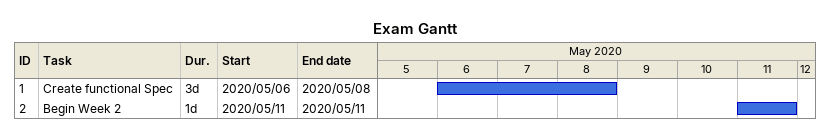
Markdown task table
Exam Gantt

| ID | Task | Duration | Start | Finish |
|---|---|---|---|---|
| 1 | Create functional Spec | 3d | 2020-05-06 | 2020-05-08 |
| 2 | Begin Week 2 | 1d | 2020-05-11 | 2020-05-11 |
